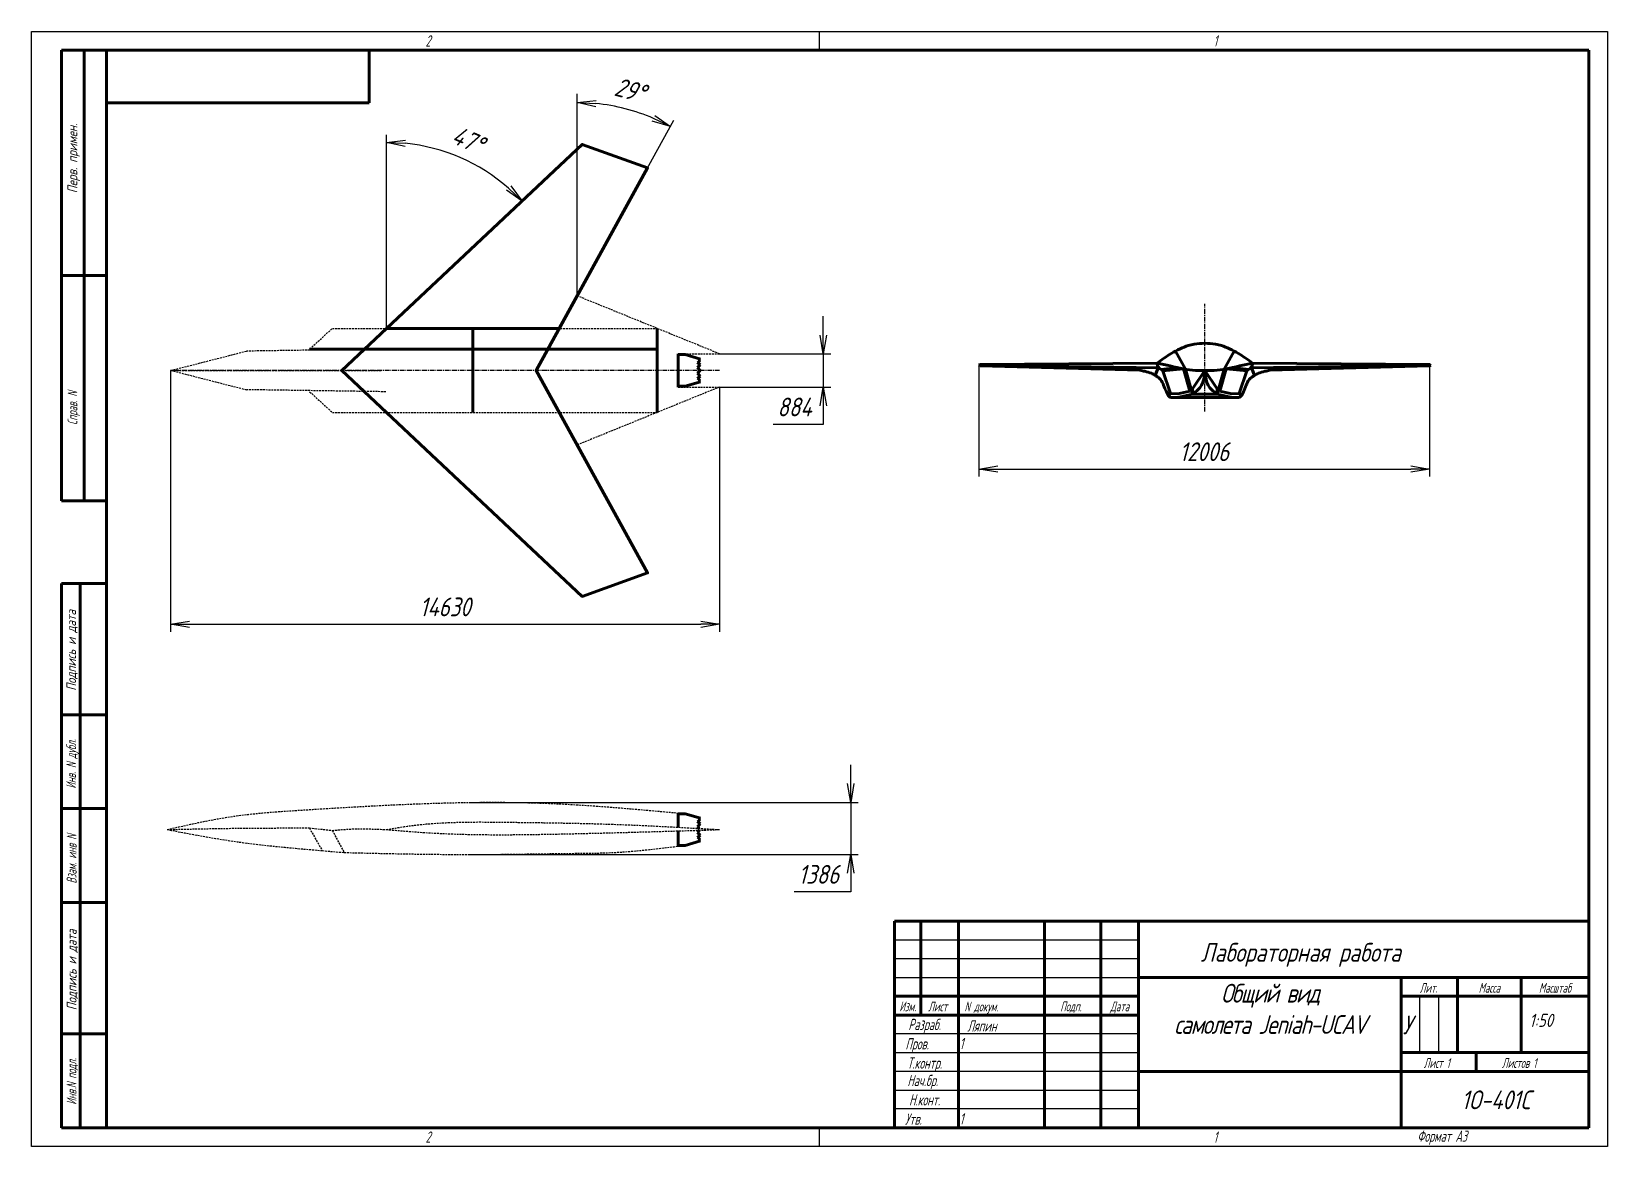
# Model space of a CAD drawing. Header units: millimetres. Extents: x 0 to 1932156, y -475559 to 1027176.
# Drawn here: x 6007.8 to 6427.8, y 32658.2 to 32955.2 of the extents above; entities that cross this region are included whole.
import ezdxf
from ezdxf.enums import TextEntityAlignment as Align

# ---------------------------------------------------------------- set-up
doc = ezdxf.new("R2010")
doc.units = ezdxf.units.MM
doc.linetypes.add('CENTER', pattern=[2, 1.25, -0.25, 0.25, -0.25])
doc.linetypes.add('DASHED', pattern=[0.75, 0.5, -0.25])
for name, color, linetype, lineweight in [('_axes (Оси)', 6, 'CENTER', 30), ('_basic (Основной)', 4, 'Continuous', 60), ('_contour (Тонкий)', 7, 'Continuous', 30), ('_invisible (Невидимый)', 1, 'DASHED', 30), ('_remote (Тонкий)', 9, 'Continuous', 30), ('_text (Надписи)', 2, 'Continuous', 30)]:
    doc.layers.add(name, color=color, linetype=linetype, lineweight=lineweight)
doc.styles.add('ESKD', font='eskd.shx', dxfattribs={"oblique": 15, "height": 5})
doc.dimstyles.new('ESKD', dxfattribs={"dimtxt": 5, "dimasz": 5, "dimexe": 2, "dimexo": 0, "dimgap": 2, "dimtad": 1, "dimtoh": 1, "dimzin": 12, "dimdsep": 46, "dimtxsty": 'ESKD', "dimblk1": 'OPEN', "dimblk2": 'OPEN', "dimsah": 1, "dimcen": 5, "dimclrd": 256, "dimclre": 256, "dimclrt": 2, "dimadec": 0, "dimazin": 0, "dimtfac": 1, "dimtmove": 0, "dimatfit": 3, "dimldrblk": 'OPEN', "dimfxl": 1, "dimtolj": 1, "dimtzin": 12, "dimlwd": -1, "dimlwe": -1, "dimarcsym": 0})

# ---------------------------------------------------------------- blocks, each defined once
blk = doc.blocks.new('_OPEN')
at = {"color": 0, "linetype": 'ByBlock'}
for p, q in [((-1, 0.167), (0, 0)), ((0, 0), (-1, -0.167)), ((0, 0), (-1, 0))]:
    blk.add_line(p, q, dxfattribs=at)
blk = doc.blocks.new('*D402')
at = {"layer": '_contour (Тонкий)', "transparency": 33554687}
for p, q in [((6044.83, 32864.97), (6044.83, 32795.34)), ((6191.13, 32860.55), (6191.13, 32795.34)), ((6049.83, 32797.34), (6186.13, 32797.34))]:
    blk.add_line(p, q, dxfattribs=at)
at = {"layer": 'Defpoints', "color": 0, "transparency": 33554687}
for p in [(6044.83, 32864.97), (6191.13, 32860.55), (6191.13, 32797.34)]:
    blk.add_point(p, dxfattribs=at)
at = {"layer": '_contour (Тонкий)', "transparency": 33554687, "xscale": 5, "yscale": 5, "zscale": 5, "rotation": 180}
blk.add_blockref('_OPEN', (6044.83, 32797.34), dxfattribs=at)
at = {"layer": '_contour (Тонкий)', "transparency": 33554687, "xscale": 5, "yscale": 5, "zscale": 5}
blk.add_blockref('_OPEN', (6191.13, 32797.34), dxfattribs=at)
at = {"layer": '_contour (Тонкий)', "color": 2, "transparency": 33554687, "insert": (6117.98, 32801.97), "char_height": 5, "attachment_point": 5, "style": 'ESKD'}
blk.add_mtext('\\A1;14630', dxfattribs=at)
blk = doc.blocks.new('*D405')
at = {"layer": '_contour (Тонкий)', "transparency": 33554687}
for p, q in [((6260.25, 32866.4), (6260.25, 32836.7)), ((6380.31, 32866.16), (6380.31, 32836.7)), ((6265.25, 32838.7), (6375.31, 32838.7))]:
    blk.add_line(p, q, dxfattribs=at)
at = {"layer": 'Defpoints', "color": 0, "transparency": 33554687}
for p in [(6260.25, 32866.4), (6380.31, 32866.16), (6380.31, 32838.7)]:
    blk.add_point(p, dxfattribs=at)
at = {"layer": '_contour (Тонкий)', "transparency": 33554687, "xscale": 5, "yscale": 5, "zscale": 5, "rotation": 180}
blk.add_blockref('_OPEN', (6260.25, 32838.7), dxfattribs=at)
at = {"layer": '_contour (Тонкий)', "transparency": 33554687, "xscale": 5, "yscale": 5, "zscale": 5}
blk.add_blockref('_OPEN', (6380.31, 32838.7), dxfattribs=at)
at = {"layer": '_contour (Тонкий)', "color": 2, "transparency": 33554687, "insert": (6320.28, 32843.31), "char_height": 5, "attachment_point": 5, "style": 'ESKD'}
blk.add_mtext('\\A1;12006', dxfattribs=at)
blk = doc.blocks.new('*D406')
at = {"layer": '_contour (Тонкий)', "transparency": 33554687}
for p, q in [((6226.08, 32754.89), (6226.08, 32759.89)), ((6124.45, 32749.89), (6228.08, 32749.89)), ((6226.08, 32749.89), (6226.08, 32736.03)), ((6124.45, 32736.03), (6228.08, 32736.03)), ((6226.08, 32731.03), (6226.08, 32726.03)), ((6226.08, 32726.03), (6211.03, 32726.03))]:
    blk.add_line(p, q, dxfattribs=at)
at = {"layer": 'Defpoints', "color": 0, "transparency": 33554687}
for p in [(6124.45, 32749.89), (6124.45, 32736.03), (6226.08, 32736.03)]:
    blk.add_point(p, dxfattribs=at)
at = {"layer": '_contour (Тонкий)', "transparency": 33554687, "xscale": 5, "yscale": 5, "zscale": 5}
for p, rotation in [((6226.08, 32749.89), 270), ((6226.08, 32736.03), 90)]:
    blk.add_blockref('_OPEN', p, dxfattribs=dict(at, rotation=rotation))
at = {"layer": '_contour (Тонкий)', "color": 2, "transparency": 33554687, "insert": (6217.55, 32730.73), "char_height": 5, "attachment_point": 5, "style": 'ESKD'}
blk.add_mtext('\\A1;1386', dxfattribs=at)
blk = doc.blocks.new('*D412')
at = {"layer": '_contour (Тонкий)', "transparency": 33554687}
for p, q in [((6102.35, 32878.65), (6102.35, 32927.72)), ((6112.01, 32885.24), (6139.93, 32911.46))]:
    blk.add_line(p, q, dxfattribs=at)
blk.add_arc((6102.35, 32876.17), 49.55, 48.9836, 84.2163, dxfattribs=at)
at = {"layer": '_contour (Тонкий)', "transparency": 33554687, "xscale": 5, "yscale": 5, "zscale": 5}
for p, rotation in [((6102.35, 32925.72), 177.1081463606569), ((6138.48, 32910.09), 316.0917727466725)]:
    blk.add_blockref('_OPEN', p, dxfattribs=dict(at, rotation=rotation))
at = {"layer": '_contour (Тонкий)', "color": 2, "transparency": 33554687, "insert": (6124.09, 32926.39), "char_height": 5, "attachment_point": 5, "rotation": 336.6, "style": 'ESKD'}
blk.add_mtext('\\A1;47%%d', dxfattribs=at)
blk = doc.blocks.new('*D413')
at = {"layer": '_contour (Тонкий)', "transparency": 33554687}
for p, q in [((6153.17, 32887.4), (6153.17, 32938.3)), ((6158.54, 32894.57), (6178.97, 32931.67))]:
    blk.add_line(p, q, dxfattribs=at)
blk.add_arc((6153.17, 32884.83), 51.47, 66.7222, 84.4321, dxfattribs=at)
at = {"layer": '_contour (Тонкий)', "transparency": 33554687, "xscale": 5, "yscale": 5, "zscale": 5}
for p, rotation in [((6153.17, 32936.3), 177.2160725791185), ((6178.01, 32929.92), 333.9382779906894)]:
    blk.add_blockref('_OPEN', p, dxfattribs=dict(at, rotation=rotation))
at = {"layer": '_contour (Тонкий)', "color": 2, "transparency": 33554687, "insert": (6167.28, 32939.68), "char_height": 5, "attachment_point": 5, "rotation": 345.5772, "style": 'ESKD'}
blk.add_mtext('\\A1;29%%d', dxfattribs=at)
blk = doc.blocks.new('*D476')
at = {"layer": '_contour (Тонкий)', "transparency": 33554687}
for p, q in [((6218.76, 32874.39), (6218.76, 32879.39)), ((6191.13, 32869.39), (6220.76, 32869.39)), ((6218.76, 32869.39), (6218.76, 32860.55)), ((6191.13, 32860.55), (6220.76, 32860.55)), ((6218.76, 32855.55), (6218.76, 32850.55)), ((6218.76, 32850.55), (6205.42, 32850.55))]:
    blk.add_line(p, q, dxfattribs=at)
at = {"layer": 'Defpoints', "color": 0, "transparency": 33554687}
for p in [(6191.13, 32869.39), (6191.13, 32860.55), (6218.76, 32860.55)]:
    blk.add_point(p, dxfattribs=at)
at = {"layer": '_contour (Тонкий)', "transparency": 33554687, "xscale": 5, "yscale": 5, "zscale": 5}
for p, rotation in [((6218.76, 32869.39), 270), ((6218.76, 32860.55), 90)]:
    blk.add_blockref('_OPEN', p, dxfattribs=dict(at, rotation=rotation))
at = {"layer": '_contour (Тонкий)', "color": 2, "transparency": 33554687, "insert": (6211.09, 32855.23), "char_height": 5, "attachment_point": 5, "style": 'ESKD'}
blk.add_mtext('\\A1;884', dxfattribs=at)

msp = doc.modelspace()

# ---------------------------------------------------------------- linework, layer by layer
at = {"layer": '_axes (Оси)', "transparency": 33554687}
for p, q in [((6320.458, 32854.014), (6320.458, 32882.75)), ((6191.133, 32864.969), (6044.833, 32864.969)), ((6191.133, 32864.969), (6044.833, 32864.969))]:
    msp.add_line(p, q, dxfattribs=at)
at = {"layer": '_basic (Основной)', "transparency": 33554687}
for p, q in [((6015.755, 32950.243), (6027.755, 32950.243)), ((6015.755, 32830.243), (6015.755, 32950.243)), ((6021.755, 32950.243), (6021.755, 32830.243)), ((6027.755, 32663.243), (6027.755, 32950.243)), ((6027.755, 32950.243), (6422.755, 32950.243)), ((6097.755, 32936.243), (6097.755, 32950.243)), ((6422.755, 32950.243), (6422.755, 32663.243)), ((6027.755, 32936.243), (6097.755, 32936.243)), ((6015.755, 32890.243), (6027.755, 32890.243)), ((6148.404, 32876.169), (6102.354, 32876.169)), ((6125.379, 32876.169), (6125.379, 32853.769)), ((6174.463, 32876.169), (6174.463, 32853.769)), ((6081.873, 32870.653), (6174.463, 32870.653)), ((6180.069, 32869.387), (6180.069, 32864.969)), ((6180.069, 32869.206), (6181.983, 32869.206)), ((6181.983, 32869.206), (6186.032, 32868.005)), ((6315.301, 32865.309), (6312.611, 32870.101)), ((6325.615, 32865.308), (6328.305, 32870.1)), ((6185.98, 32867.561), (6185.236, 32867.104)), ((6185.236, 32867.104), (6185.941, 32866.464)), ((6185.941, 32866.464), (6185.258, 32865.712)), ((6185.258, 32865.712), (6185.962, 32864.969)), ((6186.032, 32868.005), (6185.549, 32867.796)), ((6185.549, 32867.796), (6185.98, 32867.561)), ((6260.539, 32866.59), (6260.25, 32866.401)), ((6260.25, 32866.401), (6260.61, 32866.156)), ((6308.174, 32865.637), (6260.25, 32866.401)), ((6307.733, 32866.921), (6260.539, 32866.59)), ((6260.61, 32866.156), (6303.168, 32865.025)), ((6307.9, 32865.435), (6307.205, 32863.664)), ((6308.174, 32865.637), (6307.9, 32865.435)), ((6309.258, 32864.851), (6308.174, 32865.637)), ((6308.716, 32865.244), (6313.215, 32865.734)), ((6309.258, 32864.851), (6314.774, 32865.413)), ((6314.774, 32865.413), (6316.484, 32859.424)), ((6315.302, 32865.308), (6317.18, 32858.635)), ((6325.615, 32865.308), (6323.737, 32858.635)), ((6326.142, 32865.413), (6324.433, 32859.424)), ((6331.658, 32864.851), (6326.142, 32865.413)), ((6332.201, 32865.244), (6327.702, 32865.734)), ((6331.658, 32864.851), (6332.743, 32865.637)), ((6332.743, 32865.637), (6380.666, 32866.401)), ((6332.743, 32865.637), (6333.017, 32865.435)), ((6333.017, 32865.435), (6333.712, 32863.664)), ((6333.183, 32866.921), (6380.378, 32866.59)), ((6380.307, 32866.156), (6337.748, 32865.025)), ((6380.666, 32866.401), (6380.307, 32866.156)), ((6380.378, 32866.59), (6380.666, 32866.401)), ((6180.069, 32860.55), (6180.069, 32864.969)), ((6181.983, 32860.731), (6186.032, 32861.932)), ((6185.236, 32862.834), (6185.941, 32863.474)), ((6185.98, 32862.377), (6185.236, 32862.834)), ((6185.258, 32864.226), (6185.962, 32864.969)), ((6185.941, 32863.474), (6185.258, 32864.226)), ((6185.549, 32862.141), (6185.98, 32862.377)), ((6186.032, 32861.932), (6185.549, 32862.141)), ((6309.258, 32864.851), (6311.329, 32858.86)), ((6317.18, 32860.088), (6320.458, 32864.969)), ((6323.737, 32860.088), (6320.458, 32864.969)), ((6331.658, 32864.851), (6329.587, 32858.86)), ((6180.069, 32860.731), (6181.983, 32860.731)), ((6311.329, 32858.86), (6310.747, 32858.216)), ((6311.329, 32858.86), (6313.234, 32858.707)), ((6311.816, 32857.746), (6320.458, 32857.746)), ((6317.18, 32858.635), (6313.149, 32857.746)), ((6316.484, 32859.424), (6313.234, 32858.707)), ((6317.18, 32858.635), (6317.18, 32860.088)), ((6317.18, 32858.635), (6320.458, 32858.635)), ((6323.737, 32858.635), (6320.458, 32858.635)), ((6329.101, 32857.746), (6320.459, 32857.746)), ((6323.737, 32858.635), (6323.737, 32860.088)), ((6323.737, 32858.635), (6327.767, 32857.746)), ((6324.433, 32859.424), (6327.683, 32858.707)), ((6329.587, 32858.86), (6327.683, 32858.707)), ((6329.587, 32858.86), (6330.17, 32858.216)), ((6015.755, 32830.243), (6027.755, 32830.243)), ((6027.755, 32808.243), (6015.755, 32808.243)), ((6015.755, 32663.243), (6015.755, 32808.243)), ((6020.755, 32808.243), (6020.755, 32663.243)), ((6015.755, 32773.243), (6027.755, 32773.243)), ((6027.755, 32748.243), (6015.755, 32748.243)), ((6180.069, 32747.07), (6180.069, 32743.275)), ((6180.069, 32746.89), (6181.983, 32746.89)), ((6181.983, 32746.89), (6186.032, 32745.688)), ((6185.98, 32745.244), (6185.236, 32744.787)), ((6185.236, 32744.787), (6185.941, 32744.147)), ((6185.941, 32744.147), (6185.258, 32743.395)), ((6185.258, 32743.395), (6185.666, 32742.965)), ((6186.032, 32745.688), (6185.549, 32745.479)), ((6185.549, 32745.479), (6185.98, 32745.244)), ((6180.069, 32738.234), (6180.069, 32742.313)), ((6181.983, 32738.414), (6186.032, 32739.616)), ((6185.236, 32740.517), (6185.941, 32741.157)), ((6185.98, 32740.06), (6185.236, 32740.517)), ((6185.258, 32741.909), (6185.806, 32742.488)), ((6185.941, 32741.157), (6185.258, 32741.909)), ((6185.549, 32739.825), (6185.98, 32740.06)), ((6186.032, 32739.616), (6185.549, 32739.825)), ((6180.069, 32738.414), (6181.983, 32738.414)), ((6015.755, 32723.243), (6027.755, 32723.243)), ((6302.755, 32663.243), (6302.755, 32718.243)), ((6027.755, 32688.243), (6015.755, 32688.243)), ((6015.755, 32663.243), (6027.755, 32663.243)), ((6422.755, 32663.243), (6027.755, 32663.243))]:
    msp.add_line(p, q, dxfattribs=at)
at = {"layer": '_basic (Основной)', "linetype": 'Continuous', "transparency": 33554687}
for p, q in [((6237.755, 32718.243), (6422.755, 32718.243)), ((6237.755, 32663.243), (6237.755, 32718.243)), ((6244.755, 32693.243), (6244.755, 32718.243)), ((6254.755, 32718.243), (6254.755, 32663.243)), ((6277.755, 32663.243), (6277.755, 32718.243)), ((6292.755, 32718.243), (6292.755, 32663.243)), ((6422.755, 32703.243), (6302.755, 32703.243)), ((6372.755, 32703.243), (6372.755, 32663.243)), ((6387.755, 32703.243), (6387.755, 32683.243)), ((6404.755, 32683.243), (6404.755, 32703.243)), ((6302.755, 32698.243), (6237.755, 32698.243)), ((6372.755, 32698.243), (6422.755, 32698.243)), ((6237.755, 32693.243), (6302.755, 32693.243)), ((6422.755, 32683.243), (6372.755, 32683.243)), ((6392.755, 32678.243), (6392.755, 32683.243)), ((6302.755, 32678.243), (6422.755, 32678.243))]:
    msp.add_line(p, q, dxfattribs=at)
at = {"layer": '_basic (Основной)', "transparency": 33554687}
for points in [[(6090.427, 32864.969), (6154.542, 32925.177), (6171.941, 32918.903), (6142.235, 32864.969), (6171.941, 32811.035), (6154.542, 32804.761), (6090.427, 32864.969)], [(6102.354, 32876.169), (6154.542, 32925.177), (6171.941, 32918.903), (6148.404, 32876.169), (6102.354, 32876.169)]]:
    msp.add_lwpolyline(points, dxfattribs=at)
for points, knots in [([(6307.733, 32866.921), (6308.374, 32867.401), (6309.59, 32868.312), (6311.658, 32869.553), (6313.721, 32870.76), (6315.793, 32871.557), (6318.012, 32872.062), (6319.506, 32872.15), (6320.458, 32872.205)], [0, 0, 0, 0, 240.036716, 455.5860179, 723.1272719, 955.7030288, 1118.3402649, 1403.8614564, 1403.8614564, 1403.8614564, 1403.8614564]), ([(6333.183, 32866.921), (6332.543, 32867.401), (6331.326, 32868.312), (6329.258, 32869.553), (6327.196, 32870.76), (6325.124, 32871.557), (6322.905, 32872.062), (6321.411, 32872.15), (6320.458, 32872.205)], [0, 0, 0, 0, 240.036716, 455.5860179, 723.1272719, 955.7030288, 1118.3402649, 1403.8614564, 1403.8614564, 1403.8614564, 1403.8614564]), ([(6307.205, 32863.664), (6306.879, 32863.855), (6306.024, 32864.358), (6304.622, 32864.702), (6303.597, 32864.929), (6303.168, 32865.025)], [0, 0, 0, 0, 112.9691471, 296.4478596, 428.4014505, 428.4014505, 428.4014505, 428.4014505]), ([(6308.174, 32865.637), (6308.112, 32865.748), (6307.993, 32865.962), (6307.797, 32866.378), (6307.758, 32866.709), (6307.733, 32866.921)], [0, 0, 0, 0, 38.2058347, 73.563508, 137.0630225, 137.0630225, 137.0630225, 137.0630225]), ([(6320.458, 32864.969), (6319.643, 32864.928), (6317.732, 32864.833), (6313.479, 32865.655), (6310.073, 32866.405), (6307.733, 32866.921)], [0, 0, 0, 0, 244.2077443, 572.0107034, 1292.0600342, 1292.0600342, 1292.0600342, 1292.0600342]), ([(6320.458, 32864.969), (6321.274, 32864.928), (6323.184, 32864.833), (6327.438, 32865.655), (6330.843, 32866.405), (6333.183, 32866.921)], [0, 0, 0, 0, 244.2077443, 572.0107034, 1292.0600342, 1292.0600342, 1292.0600342, 1292.0600342]), ([(6332.743, 32865.637), (6332.805, 32865.748), (6332.923, 32865.962), (6333.119, 32866.378), (6333.158, 32866.709), (6333.183, 32866.921)], [0, 0, 0, 0, 38.2058347, 73.563508, 137.0630225, 137.0630225, 137.0630225, 137.0630225]), ([(6333.712, 32863.664), (6334.037, 32863.855), (6334.893, 32864.358), (6336.295, 32864.702), (6337.32, 32864.929), (6337.748, 32865.025)], [0, 0, 0, 0, 112.9691471, 296.4478596, 428.4014505, 428.4014505, 428.4014505, 428.4014505]), ([(6307.205, 32863.664), (6307.426, 32863.534), (6307.947, 32863.231), (6308.86, 32862.431), (6309.515, 32860.966), (6310.026, 32859.586), (6310.478, 32858.678), (6310.707, 32858.257), (6310.912, 32858.003), (6311.286, 32857.801), (6311.6, 32857.768), (6311.816, 32857.746)], [0, 0, 0, 0, 76.830398, 180.9694202, 357.5439551, 547.9924076, 624.9658803, 661.088757, 691.9735888, 721.259894, 785.6713756, 785.6713756, 785.6713756, 785.6713756]), ([(6317.18, 32858.635), (6317.986, 32859.24), (6320.037, 32860.777), (6320.299, 32863.386), (6320.458, 32864.969)], [0, 0, 0, 0, 291.8428464, 741.711271, 741.711271, 741.711271, 741.711271]), ([(6323.737, 32858.635), (6322.93, 32859.24), (6320.88, 32860.777), (6320.618, 32863.386), (6320.458, 32864.969)], [0, 0, 0, 0, 291.8428464, 741.711271, 741.711271, 741.711271, 741.711271]), ([(6333.712, 32863.664), (6333.49, 32863.534), (6332.97, 32863.231), (6332.057, 32862.431), (6331.402, 32860.966), (6330.89, 32859.586), (6330.439, 32858.678), (6330.21, 32858.257), (6330.005, 32858.003), (6329.631, 32857.801), (6329.317, 32857.768), (6329.101, 32857.746)], [0, 0, 0, 0, 76.830398, 180.9694202, 357.5439551, 547.9924076, 624.9658803, 661.088757, 691.9735888, 721.259894, 785.6713756, 785.6713756, 785.6713756, 785.6713756])]:
    msp.add_open_spline(points, degree=3, knots=knots, dxfattribs=at)
at = {"layer": '_contour (Тонкий)', "transparency": 33554687}
for p, q in [((6007.755, 32658.243), (6007.755, 32955.243)), ((6007.755, 32955.243), (6427.755, 32955.243)), ((6217.755, 32950.243), (6217.755, 32955.243)), ((6427.755, 32955.243), (6427.755, 32658.243)), ((6153.174, 32884.83), (6153.174, 32938.637)), ((6102.354, 32876.169), (6102.354, 32924.06)), ((6217.755, 32658.243), (6217.755, 32663.243)), ((6427.755, 32658.243), (6007.755, 32658.243))]:
    msp.add_line(p, q, dxfattribs=at)
at = {"layer": '_invisible (Невидимый)', "color": 4, "transparency": 33554687}
for p, q in [((6154.542, 32925.177), (6090.427, 32864.969)), ((6171.941, 32918.903), (6154.542, 32925.177)), ((6142.235, 32864.969), (6171.941, 32918.903)), ((6191.133, 32869.387), (6153.174, 32884.83)), ((6081.873, 32870.653), (6087.929, 32876.169)), ((6087.929, 32876.169), (6174.463, 32876.169)), ((6044.909, 32864.969), (6065.01, 32870.108)), ((6102.179, 32870.653), (6065.01, 32870.108)), ((6180.069, 32869.387), (6191.133, 32869.387)), ((6044.909, 32864.969), (6084.909, 32864.969)), ((6044.909, 32864.969), (6100.909, 32864.969)), ((6044.909, 32864.969), (6065.01, 32859.829)), ((6044.909, 32864.969), (6084.909, 32864.969)), ((6044.909, 32864.969), (6100.909, 32864.969)), ((6044.909, 32864.969), (6084.909, 32864.969)), ((6044.909, 32864.969), (6100.909, 32864.969)), ((6044.909, 32864.969), (6084.909, 32864.969)), ((6044.909, 32864.969), (6100.909, 32864.969)), ((6044.909, 32864.969), (6084.909, 32864.969)), ((6044.909, 32864.969), (6100.909, 32864.969)), ((6044.909, 32864.969), (6084.909, 32864.969)), ((6044.909, 32864.969), (6100.909, 32864.969)), ((6044.909, 32864.969), (6084.909, 32864.969)), ((6044.909, 32864.969), (6100.909, 32864.969)), ((6044.909, 32864.969), (6084.909, 32864.969)), ((6044.909, 32864.969), (6100.909, 32864.969)), ((6044.909, 32864.969), (6084.909, 32864.969)), ((6044.909, 32864.969), (6100.909, 32864.969)), ((6044.909, 32864.969), (6084.909, 32864.969)), ((6044.909, 32864.969), (6100.909, 32864.969)), ((6044.909, 32864.969), (6084.909, 32864.969)), ((6044.909, 32864.969), (6100.909, 32864.969)), ((6044.909, 32864.969), (6084.909, 32864.969)), ((6044.909, 32864.969), (6100.909, 32864.969)), ((6044.909, 32864.969), (6084.909, 32864.969)), ((6044.909, 32864.969), (6100.909, 32864.969)), ((6044.909, 32864.969), (6084.909, 32864.969)), ((6044.909, 32864.969), (6100.909, 32864.969)), ((6044.909, 32864.969), (6084.909, 32864.969)), ((6044.909, 32864.969), (6100.909, 32864.969)), ((6044.909, 32864.969), (6084.909, 32864.969)), ((6044.909, 32864.969), (6100.909, 32864.969)), ((6044.909, 32864.969), (6084.909, 32864.969)), ((6044.909, 32864.969), (6100.909, 32864.969)), ((6044.909, 32864.969), (6084.909, 32864.969)), ((6044.909, 32864.969), (6100.909, 32864.969)), ((6044.909, 32864.969), (6084.909, 32864.969)), ((6044.909, 32864.969), (6100.909, 32864.969)), ((6044.909, 32864.969), (6084.909, 32864.969)), ((6044.909, 32864.969), (6100.909, 32864.969)), ((6044.909, 32864.969), (6084.909, 32864.969)), ((6044.909, 32864.969), (6100.909, 32864.969)), ((6044.909, 32864.969), (6084.909, 32864.969)), ((6044.909, 32864.969), (6100.909, 32864.969)), ((6044.909, 32864.969), (6084.909, 32864.969)), ((6044.909, 32864.969), (6100.909, 32864.969)), ((6044.909, 32864.969), (6084.909, 32864.969)), ((6044.909, 32864.969), (6100.909, 32864.969)), ((6044.909, 32864.969), (6084.909, 32864.969)), ((6044.909, 32864.969), (6100.909, 32864.969)), ((6044.909, 32864.969), (6084.909, 32864.969)), ((6044.909, 32864.969), (6100.909, 32864.969)), ((6044.909, 32864.969), (6084.909, 32864.969)), ((6044.909, 32864.969), (6100.909, 32864.969)), ((6044.909, 32864.969), (6084.909, 32864.969)), ((6044.909, 32864.969), (6100.909, 32864.969)), ((6044.909, 32864.969), (6084.909, 32864.969)), ((6044.909, 32864.969), (6100.909, 32864.969)), ((6044.909, 32864.969), (6084.909, 32864.969)), ((6044.909, 32864.969), (6100.909, 32864.969)), ((6044.909, 32864.969), (6084.909, 32864.969)), ((6044.909, 32864.969), (6100.909, 32864.969)), ((6044.909, 32864.969), (6084.909, 32864.969)), ((6044.909, 32864.969), (6084.909, 32864.969)), ((6044.909, 32864.969), (6100.909, 32864.969)), ((6044.909, 32864.969), (6084.909, 32864.969)), ((6044.909, 32864.969), (6100.909, 32864.969)), ((6044.909, 32864.969), (6084.909, 32864.969)), ((6044.909, 32864.969), (6100.909, 32864.969)), ((6044.909, 32864.969), (6084.909, 32864.969)), ((6044.909, 32864.969), (6100.909, 32864.969)), ((6044.909, 32864.969), (6084.909, 32864.969)), ((6044.909, 32864.969), (6100.909, 32864.969)), ((6044.909, 32864.969), (6084.909, 32864.969)), ((6044.909, 32864.969), (6100.909, 32864.969)), ((6044.909, 32864.969), (6084.909, 32864.969)), ((6044.909, 32864.969), (6100.909, 32864.969)), ((6044.909, 32864.969), (6084.909, 32864.969)), ((6044.909, 32864.969), (6100.909, 32864.969)), ((6044.909, 32864.969), (6084.909, 32864.969)), ((6044.909, 32864.969), (6100.909, 32864.969)), ((6044.909, 32864.969), (6084.909, 32864.969)), ((6044.909, 32864.969), (6100.909, 32864.969)), ((6044.909, 32864.969), (6084.909, 32864.969)), ((6044.909, 32864.969), (6100.909, 32864.969)), ((6044.909, 32864.969), (6084.909, 32864.969)), ((6044.909, 32864.969), (6100.909, 32864.969)), ((6044.909, 32864.969), (6084.909, 32864.969)), ((6044.909, 32864.969), (6100.909, 32864.969)), ((6044.909, 32864.969), (6084.909, 32864.969)), ((6044.909, 32864.969), (6100.909, 32864.969)), ((6044.909, 32864.969), (6084.909, 32864.969)), ((6044.909, 32864.969), (6100.909, 32864.969)), ((6044.909, 32864.969), (6084.909, 32864.969)), ((6044.909, 32864.969), (6100.909, 32864.969)), ((6044.909, 32864.969), (6084.909, 32864.969)), ((6044.909, 32864.969), (6100.909, 32864.969)), ((6044.909, 32864.969), (6084.909, 32864.969)), ((6044.909, 32864.969), (6100.909, 32864.969)), ((6044.909, 32864.969), (6084.909, 32864.969)), ((6044.909, 32864.969), (6100.909, 32864.969)), ((6044.909, 32864.969), (6084.909, 32864.969)), ((6044.909, 32864.969), (6100.909, 32864.969)), ((6044.909, 32864.969), (6084.909, 32864.969)), ((6044.909, 32864.969), (6100.909, 32864.969)), ((6044.909, 32864.969), (6084.909, 32864.969)), ((6044.909, 32864.969), (6100.909, 32864.969)), ((6044.909, 32864.969), (6084.909, 32864.969)), ((6044.909, 32864.969), (6100.909, 32864.969)), ((6044.909, 32864.969), (6084.909, 32864.969)), ((6044.909, 32864.969), (6100.909, 32864.969)), ((6044.909, 32864.969), (6084.909, 32864.969)), ((6044.909, 32864.969), (6100.909, 32864.969)), ((6044.909, 32864.969), (6084.909, 32864.969)), ((6044.909, 32864.969), (6100.909, 32864.969)), ((6044.909, 32864.969), (6084.909, 32864.969)), ((6044.909, 32864.969), (6100.909, 32864.969)), ((6044.909, 32864.969), (6084.909, 32864.969)), ((6044.909, 32864.969), (6100.909, 32864.969)), ((6044.909, 32864.969), (6084.909, 32864.969)), ((6044.909, 32864.969), (6100.909, 32864.969)), ((6044.909, 32864.969), (6084.909, 32864.969)), ((6044.909, 32864.969), (6100.909, 32864.969)), ((6044.909, 32864.969), (6084.909, 32864.969)), ((6044.909, 32864.969), (6100.909, 32864.969)), ((6044.909, 32864.969), (6084.909, 32864.969)), ((6154.542, 32804.761), (6090.427, 32864.969)), ((6142.235, 32864.969), (6171.941, 32811.035)), ((6102.179, 32859.285), (6065.01, 32859.829)), ((6081.873, 32859.285), (6087.929, 32853.769)), ((6191.133, 32860.55), (6153.174, 32845.108)), ((6180.069, 32860.55), (6191.133, 32860.55)), ((6087.929, 32853.769), (6174.463, 32853.769)), ((6171.941, 32811.035), (6154.542, 32804.761)), ((6081.796, 32743.097), (6087.929, 32742.436)), ((6081.796, 32743.097), (6085.227, 32737.05)), ((6087.929, 32742.436), (6091.052, 32736.544)), ((6085.227, 32737.05), (6091.052, 32736.544))]:
    msp.add_line(p, q, dxfattribs=at)
for points, knots in [([(6043.905, 32742.652), (6049.42, 32743.922), (6061.538, 32746.714), (6084.719, 32748.17), (6113.051, 32749.888), (6146.266, 32750.179), (6168.596, 32748.126), (6180.069, 32747.07)], [0, 0, 0, 0, 1695.2019618, 3724.7497286, 6949.5063083, 10218.7517848, 13673.3875847, 13673.3875847, 13673.3875847, 13673.3875847]), ([(6102.354, 32742.652), (6104.197, 32742.974), (6115.067, 32744.873), (6135.199, 32744.604), (6162.923, 32744.273), (6181.512, 32743.205), (6191.133, 32742.652)], [0, 0, 0, 0, 561.1024204, 3308.3742922, 6001.658506, 8891.3449532, 8891.3449532, 8891.3449532, 8891.3449532]), ([(6043.905, 32742.652), (6047.753, 32742.747), (6060.381, 32743.06), (6073.013, 32743.082), (6081.796, 32743.097)], [0, 0, 0, 0, 1154.777907, 3789.4496071, 3789.4496071, 3789.4496071, 3789.4496071]), ([(6043.905, 32742.652), (6050.124, 32741.475), (6063.798, 32738.887), (6077.666, 32737.698), (6085.227, 32737.05)], [0, 0, 0, 0, 1897.417844, 4172.3425745, 4172.3425745, 4172.3425745, 4172.3425745]), ([(6087.929, 32742.436), (6089.841, 32742.6), (6094.642, 32743.012), (6099.457, 32742.787), (6102.354, 32742.652)], [0, 0, 0, 0, 575.318608, 1444.0048701, 1444.0048701, 1444.0048701, 1444.0048701]), ([(6102.354, 32742.652), (6106.595, 32742.304), (6121.477, 32741.084), (6151.126, 32741.415), (6176.462, 32742.198), (6191.133, 32742.652)], [0, 0, 0, 0, 1276.3204721, 4478.3599305, 8883.0197022, 8883.0197022, 8883.0197022, 8883.0197022]), ([(6091.052, 32736.544), (6096.412, 32736.415), (6110.152, 32736.086), (6130.334, 32735.934), (6148.829, 32736.338), (6164.801, 32736.381), (6174.268, 32737.53), (6180.069, 32738.234)], [0, 0, 0, 0, 1608.4224706, 4123.255266, 6053.1650004, 7159.5611135, 8910.7037316, 8910.7037316, 8910.7037316, 8910.7037316])]:
    msp.add_open_spline(points, degree=3, knots=knots, dxfattribs=at)
at = {"layer": '_remote (Тонкий)', "linetype": 'Continuous', "transparency": 33554687}
for p, q in [((6237.755, 32713.243), (6302.755, 32713.243)), ((6302.755, 32708.243), (6237.755, 32708.243)), ((6237.755, 32703.243), (6302.755, 32703.243)), ((6302.755, 32688.243), (6237.755, 32688.243)), ((6237.755, 32683.243), (6302.755, 32683.243)), ((6302.755, 32678.243), (6237.755, 32678.243)), ((6237.755, 32673.243), (6302.755, 32673.243)), ((6302.755, 32668.243), (6237.755, 32668.243))]:
    msp.add_line(p, q, dxfattribs=at)
at = {"layer": '_remote (Тонкий)', "transparency": 33554687}
for p, q in [((6377.755, 32683.243), (6377.755, 32698.243)), ((6382.755, 32698.243), (6382.755, 32683.243))]:
    msp.add_line(p, q, dxfattribs=at)

# ---------------------------------------------------------------- texts
at = {"layer": '_basic (Основной)', "color": 30, "transparency": 33554687, "style": 'ESKD', "oblique": 15}
msp.add_text('Лабораторная работа', height=5, dxfattribs=at).set_placement((6319.381, 32707.456))
at = {"layer": '_contour (Тонкий)', "color": 2, "transparency": 33554687, "insert": (6302.755, 32701.566), "char_height": 5, "attachment_point": 1, "style": 'ESKD'}
msp.add_mtext_dynamic_manual_height_columns('\\pxqc;{\\T0.9;Общий вид\\Pсамолета Jeniah-UCAV}', width=70.09073, gutter_width=12.5, heights=[25.222], dxfattribs=at)
at = {"layer": '_text (Надписи)', "transparency": 33554687, "style": 'ESKD', "oblique": 15, "width": 0.8}
for s, height, p in [('2', 3, (6112.755, 32951.243)), ('1', 3, (6322.755, 32951.243)), ('N докум.', 2.6, (6256.388, 32694.229)), ('Ляпин', 3, (6257.155, 32688.845)), ('1', 3, (6255.125, 32684.188)), ('1', 3, (6255.125, 32664.12)), ('2', 3, (6112.755, 32659.243)), ('1', 3, (6322.755, 32659.243)), ('Формат А3', 3, (6377.066, 32659.485))]:
    msp.add_text(s, height=height, dxfattribs=at).set_placement(p)
at = {"layer": '_text (Надписи)', "transparency": 33554687, "style": 'ESKD', "oblique": 15}
for s, p in [('Перв. примен.', (6019.959, 32921.437)), ('Подпись и дата', (6019.628, 32790.39)), ('Подпись и дата', (6019.761, 32705.281))]:
    msp.add_text(s, height=2.6, rotation=90, dxfattribs=at).set_placement(p, align=Align.CENTER)
at = {"layer": '_text (Надписи)', "transparency": 33554687, "style": 'ESKD', "oblique": 15, "width": 0.8}
for s, p in [('Справ. N', (6019.956, 32854.933)), ('Инв. N дубл.', (6019.622, 32760.137)), ('Взам. инв N', (6019.747, 32734.82)), ('Инв.N подл.', (6019.739, 32675.538))]:
    msp.add_text(s, height=2.6, rotation=90, dxfattribs=at).set_placement(p, align=Align.CENTER)
for s, height, p in [('Лит.', 2.6, (6380.045, 32699.199)), ('Масса', 2.6, (6396.267, 32699.199)), ('Масштаб', 2.6, (6413.766, 32699.199)), ('Изм.', 2.6, (6241.255, 32694.243)), ('Лист', 2.6, (6249.255, 32694.243)), ('Подп.', 2.6, (6284.755, 32694.243)), ('Дата', 2.6, (6297.755, 32694.243)), ('Разраб.', 3, (6245.755, 32689.243)), ('Пров.', 3, (6243.755, 32684.1)), ('Т.контр.', 3, (6245.755, 32678.957)), ('Лист 1', 2.6, (6382.241, 32679.17)), ('Листов 1', 2.6, (6404.216, 32679.17)), ('Hач.бр.', 3, (6245.255, 32674.314)), ('H.конт.', 3, (6245.755, 32669.171)), ('Утв.', 3, (6242.755, 32664.028))]:
    msp.add_text(s, height=height, dxfattribs=at).set_placement(p, align=Align.CENTER)
at = {"layer": '_text (Надписи)', "transparency": 33554687, "attachment_point": 1, "style": 'ESKD'}
for s, heights, insert, char_height in [('У', [0], (6373.182, 32693.128), 5), ('1:50', [3.5], (6406.911, 32693.585), 3.5)]:
    msp.add_mtext_dynamic_manual_height_columns(s, width=10.69599, gutter_width=25, heights=heights, dxfattribs=dict(at, insert=insert, char_height=char_height))
at = {"layer": '_text (Надписи)', "transparency": 33554687, "insert": (6372.755, 32673.16), "char_height": 5, "width": 50.53786, "attachment_point": 1, "line_spacing_factor": 0.857143, "style": 'ESKD'}
msp.add_mtext('\\pxqc;1О-401С', dxfattribs=at)

# ---------------------------------------------------------------- dimensions: what is measured, and where the dimension line sits
at = {"layer": '_contour (Тонкий)', "transparency": 33554687}
for base, center, p1, p2, picture, middle in [((6170.128, 32933.43), (6153.174, 32884.83), (6153.174, 32887.403), (6158.539, 32894.569), '*D413', (6167.282, 32939.684)), ((6128.024, 32918.555), (6102.354, 32876.169), (6112.01, 32885.236), (6102.354, 32878.646), '*D412', (6124.086, 32926.388))]:
    dim = msp.add_angular_dim_3p(base=base, center=center, p1=p1, p2=p2, dimstyle='ESKD', dxfattribs=at)
    dim.commit()
    dim.dimension.update_dxf_attribs({"geometry": picture, "text_midpoint": middle})
for base, p1, p2, angle, text, picture, middle in [((6218.759, 32860.55), (6191.133, 32869.387), (6191.133, 32860.55), 270, '884', '*D476', (6211.089, 32855.232)), ((6226.078, 32736.026), (6124.445, 32749.888), (6124.445, 32736.026), 90, '1386', '*D406', (6217.555, 32730.733))]:
    dim = msp.add_linear_dim(base=base, p1=p1, p2=p2, angle=angle, text=text, dimstyle='ESKD', dxfattribs=at)
    dim.commit()
    dim.dimension.update_dxf_attribs({"geometry": picture, "text_midpoint": middle})
for base, p1, p2, text, picture, middle in [((6380.307, 32838.703), (6260.25, 32866.401), (6380.307, 32866.156), '12006', '*D405', (6320.279, 32843.307)), ((6191.133, 32797.338), (6044.833, 32864.969), (6191.133, 32860.55), '14630', '*D402', (6117.983, 32801.967))]:
    dim = msp.add_linear_dim(base=base, p1=p1, p2=p2, text=text, dimstyle='ESKD', dxfattribs=at)
    dim.commit()
    dim.dimension.update_dxf_attribs({"geometry": picture, "text_midpoint": middle})

doc.saveas('drawing.dxf')
